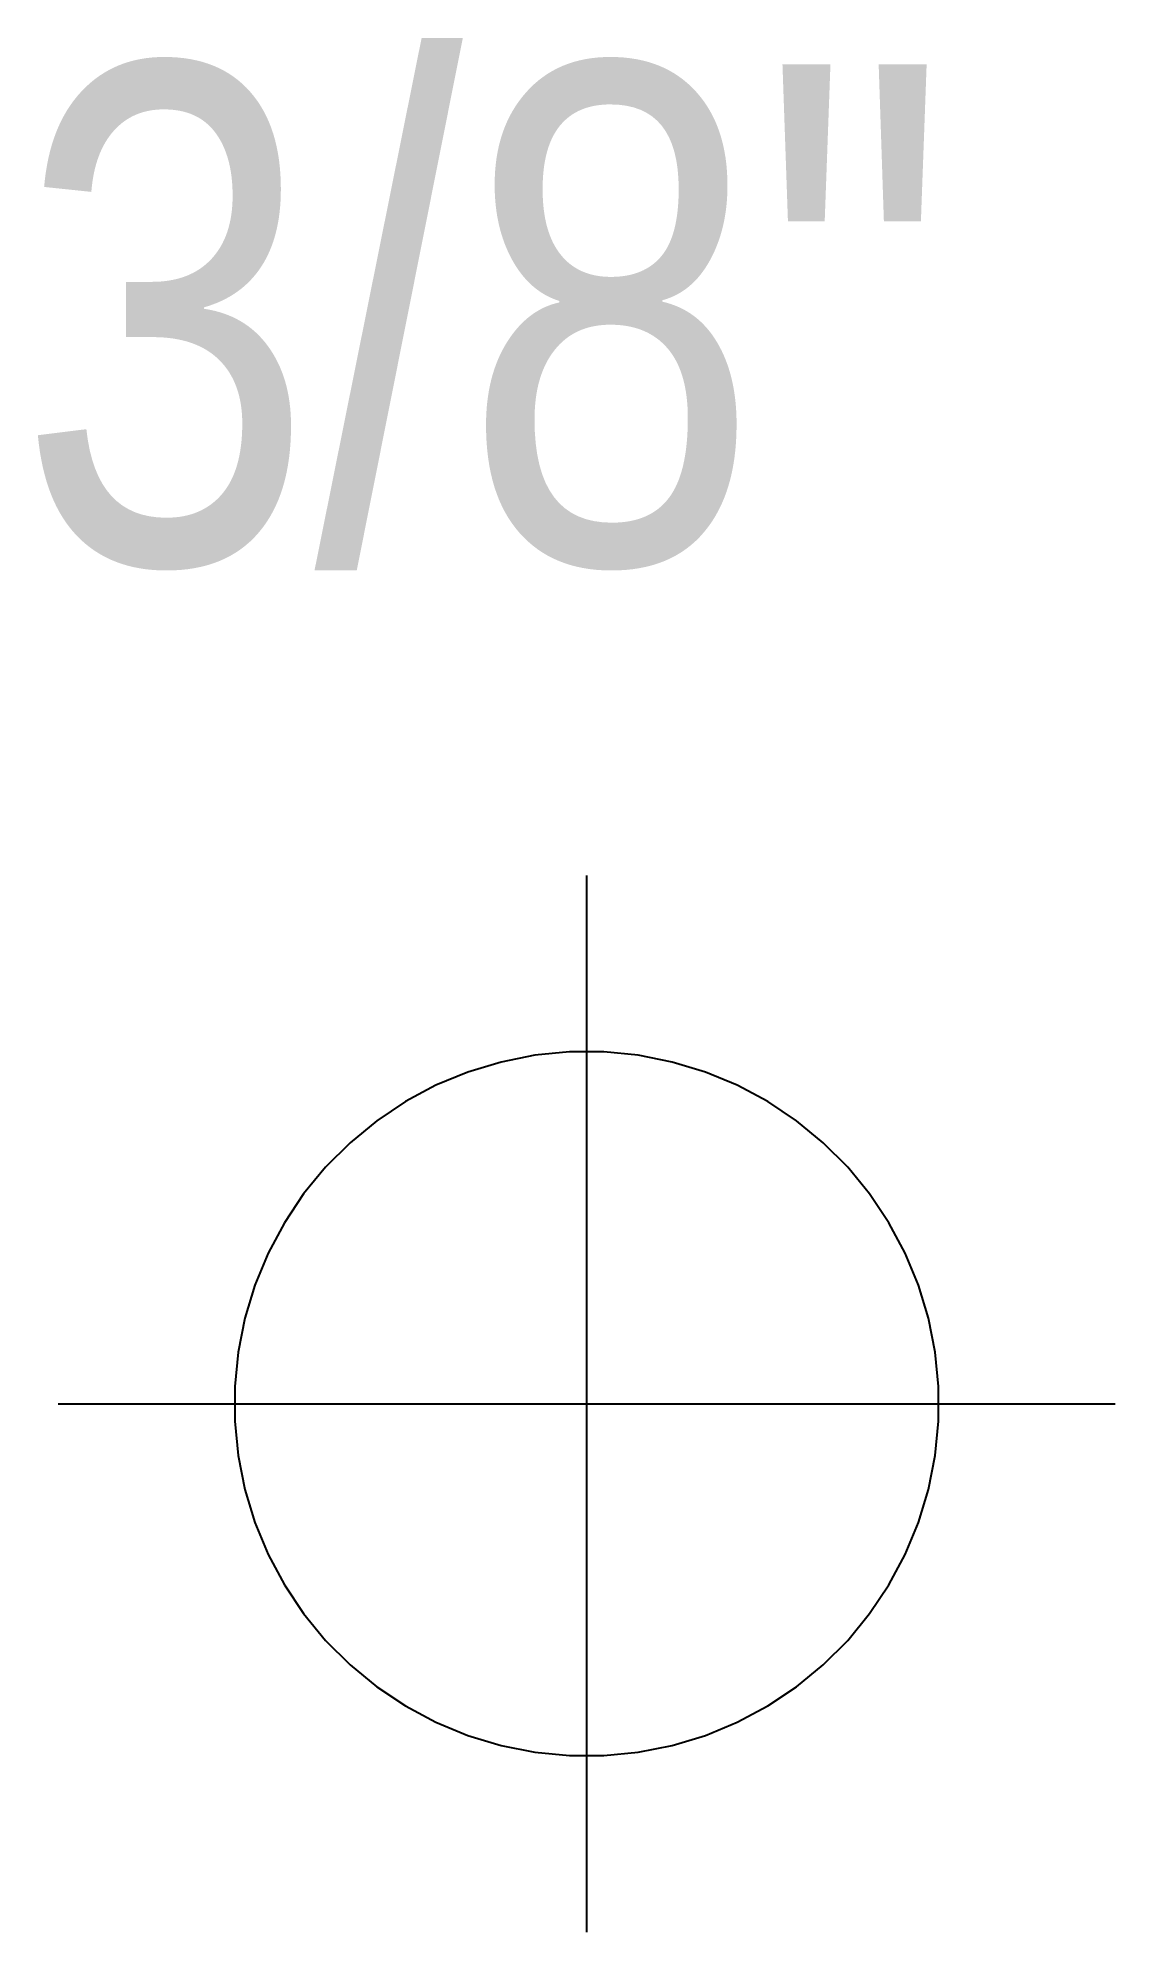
# Model space of a CAD drawing. Header units: inches. Extents: x -4.7 to 4.5, y -4.5 to 11.6.
import ezdxf

# ---------------------------------------------------------------- set-up
doc = ezdxf.new("R2010")
doc.units = ezdxf.units.IN
doc.header["$LTSCALE"] = 48
doc.header["$MEASUREMENT"] = 0
doc.styles.add('StylusBT', font='archd.shx', dxfattribs={"width": 0.8})

msp = doc.modelspace()

# ---------------------------------------------------------------- linework, layer by layer
at = {"color": 84, "elevation": 1}
for points in [[(0, 4.5), (0, -4.5)], [(-4.5, 0), (4.5, 0)]]:
    msp.add_lwpolyline(points, dxfattribs=at)
at = {"color": 84}
msp.add_lwpolyline([(-0.147, 2.996), (-0.44, 2.968), (-0.729, 2.91), (-1.011, 2.825), (-1.283, 2.712), (-1.542, 2.573), (-1.787, 2.41), (-2.015, 2.223), (-2.223, 2.015), (-2.41, 1.787), (-2.573, 1.542), (-2.712, 1.283), (-2.825, 1.011), (-2.91, 0.729), (-2.968, 0.44), (-2.996, 0.147), (-2.996, -0.147), (-2.968, -0.44), (-2.91, -0.729), (-2.825, -1.011), (-2.712, -1.283), (-2.573, -1.542), (-2.41, -1.787), (-2.223, -2.015), (-2.015, -2.223), (-1.787, -2.41), (-1.542, -2.573), (-1.283, -2.712), (-1.011, -2.825), (-0.729, -2.91), (-0.44, -2.968), (-0.147, -2.996), (0.147, -2.996), (0.44, -2.968), (0.729, -2.91), (1.011, -2.825), (1.283, -2.712), (1.542, -2.573), (1.787, -2.41), (2.015, -2.223), (2.223, -2.015), (2.41, -1.787), (2.573, -1.542), (2.712, -1.283), (2.825, -1.011), (2.91, -0.729), (2.968, -0.44), (2.996, -0.147), (2.996, 0.147), (2.968, 0.44), (2.91, 0.729), (2.825, 1.011), (2.712, 1.283), (2.573, 1.542), (2.41, 1.787), (2.223, 2.015), (2.015, 2.223), (1.787, 2.41), (1.542, 2.573), (1.283, 2.712), (1.011, 2.825), (0.729, 2.91), (0.44, 2.968), (0.147, 2.996)], close=True, dxfattribs=at)

# ---------------------------------------------------------------- texts
at = {"insert": (-4.846, 11.407), "char_height": 4.25, "attachment_point": 1, "style": 'StylusBT'}
msp.add_mtext_dynamic_manual_height_columns('\\A1;3/8"', width=18.63394, gutter_width=21.25, heights=[0], dxfattribs=at)

doc.saveas('drawing.dxf')
